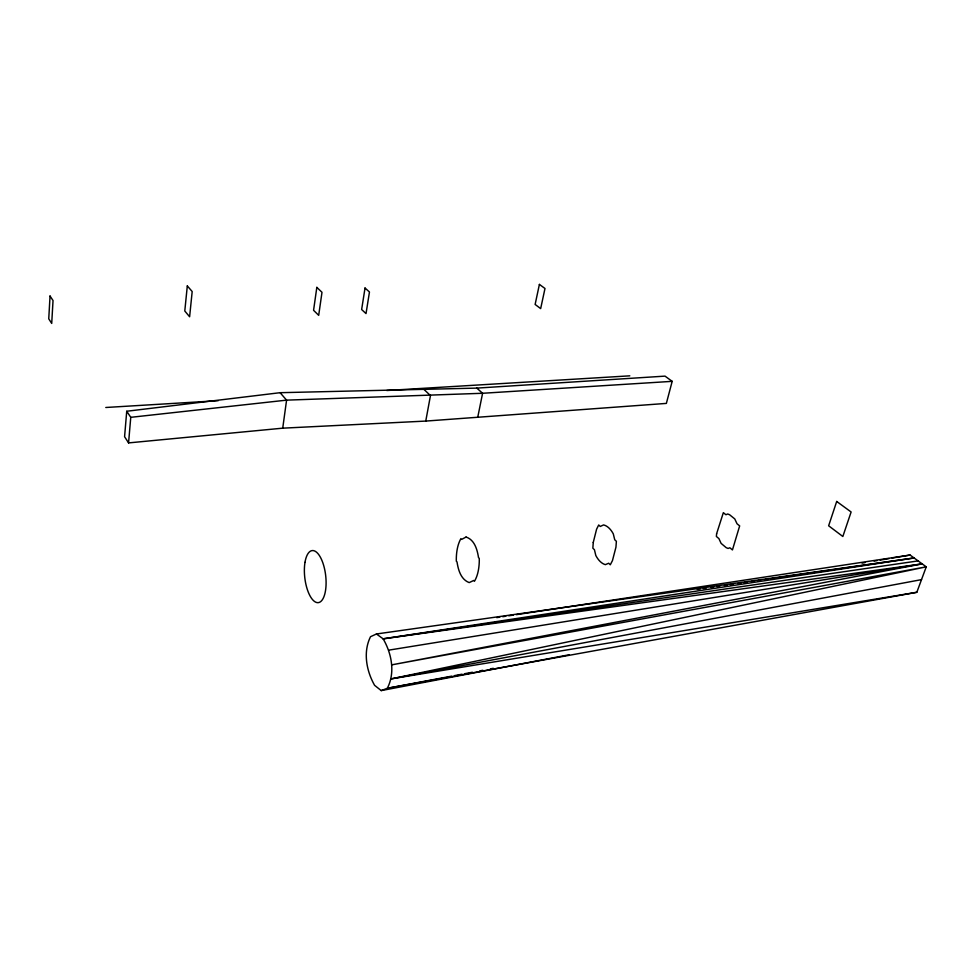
<?xml version="1.0" encoding="UTF-8"?>
<svg xmlns="http://www.w3.org/2000/svg" width="975" height="975" viewBox="0 0 975 975"><rect width="100%" height="100%" fill="white"/><g stroke="black" fill="none" stroke-linecap="round" stroke-linejoin="round"><path stroke-width="1.46" d="M381.213 690.592L387.294 688.289C395.436 672.762 391.67 653.421 383.138 638.832L376.447 633.982L370.512 636.724C362.871 652.104 366.417 670.885 374.595 685.328L381.213 690.592L569.363 654.725M126.726 411.255L124.581 436.702L128.566 442.906L282.726 428.171L425.758 421.078L666.364 403.406L672.177 381.347L665.035 376.131L476.812 388.111L280.105 392.693L126.726 411.255L130.76 417.324L128.566 442.906M282.726 428.171L286.577 400.14L280.105 392.693M425.758 421.078L430.462 395.594L423.698 389.147M477.774 417.117L482.588 393.278L476.812 388.111M451.498 676.187L387.294 688.289L916.829 592.288L926.25 566.841L910.102 555.043L516.299 614.664M916.829 592.288L391.17 678.88L926.25 566.841L391.718 664.852L922.179 563.867L383.138 638.832L914.099 557.968L376.447 633.982M454.484 675.626L461.943 674.225M464.929 673.664L472.4 672.25M479.858 670.849L482.844 670.288M490.315 668.874L493.301 668.314M391.17 678.88L921.521 579.625M862.071 563.099L865.081 562.599M874.088 561.088L877.086 560.588M880.084 560.089L889.09 558.577M892.088 558.066L910.102 555.043M388.757 650.142L922.179 563.867M496.763 617.614L499.773 617.163M502.771 616.712L505.781 616.249M508.792 615.798L513.301 615.115M383.138 638.832L918.121 560.905M697.259 589.388L700.282 588.949M703.292 588.51L706.302 588.071M710.812 587.425L713.834 586.987M716.844 586.548L719.855 586.109M724.364 585.463L727.387 585.024M730.397 584.586L733.407 584.147M737.917 583.501L740.939 583.062M743.949 582.623L746.96 582.185M751.469 581.527L754.479 581.1M757.502 580.661L760.512 580.222M765.022 579.564L768.032 579.138M771.054 578.699L774.065 578.26M778.574 577.602L789.116 576.079M792.127 575.64L914.099 557.968M130.76 417.324L286.577 400.14L482.588 393.278L672.177 381.347M105.787 407.489L218.181 400.701M386.783 390.512L629.801 375.838M50.042 296.034L48.75 318.825L51.712 323.432L53.028 300.532L50.042 296.034M593.251 542.466L592.861 548.206L594.421 549.705L595.822 555.518A22.949 13.236 81.8 0 0 605.378 564.635L608.68 563.245L610.289 564.781L612.458 560.613L615.944 547.182L616.383 541.296L614.737 539.772L613.287 533.861A22.913 13.187 81.7 0 0 603.562 524.928L600.283 526.451L598.699 524.989L596.59 529.206L593.251 542.466M716.613 533.727L716.369 536.457L718.892 538.578L721.11 543.38L726.192 547.658L728.093 548.462L729.861 547.767L732.444 549.924L739.659 525.903L737.039 523.782L734.76 518.919L729.58 514.727L727.679 513.983L725.9 514.739L723.352 512.655L716.613 533.727M187.31 285.919L184.787 311.001L189.613 316.765L192.185 291.537L187.31 285.919M316.826 287.369L313.572 310.294L318.691 315.339L321.994 292.293L316.826 287.369M365.028 288.027L361.64 309.526L366.027 313.597L369.464 292L365.028 288.027M539.394 284.408L535.129 304.444L540.662 308.612L544.988 288.49L539.394 284.408M836.696 501.455L828.64 525.781L842.839 536.494L851.114 511.985L836.696 501.455M466.062 537.042L461.663 539.382L460.943 538.602A34.515 17.123 82.4 0 0 456.324 561.198L457.031 561.99C458.25 569.924 460.87 579.479 469.207 582.599L473.667 580.491L474.411 581.319A34.04 16.697 82.8 0 0 479.273 558.419L478.518 557.602C477.263 549.668 474.642 539.845 466.062 537.042M304.98 562.392A26.227 10.506 83.3 0 0 317.253 602.635A26.227 10.506 83.3 0 0 323.481 564.781A26.227 10.506 83.3 0 0 304.98 562.392"/></g></svg>
